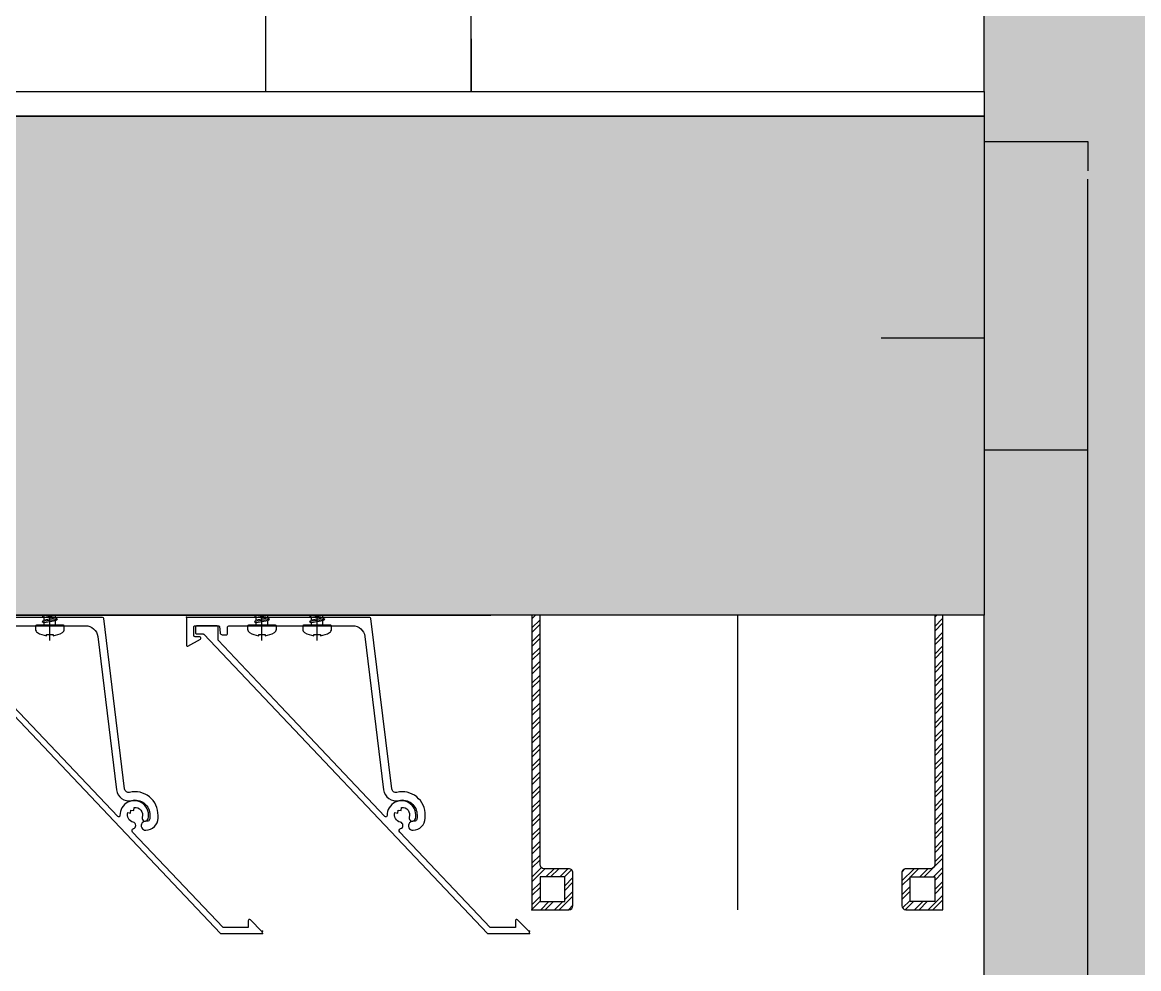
# Model space of a CAD drawing. Header units: millimetres. Extents: x 2519235 to 7246330, y 25937 to 201821.
# Drawn here: x 2744135.2 to 2744406.8, y 136208.9 to 136439.1 of the extents above; entities that cross this region are included whole.
import ezdxf
from ezdxf.xclip import XClip

# ---------------------------------------------------------------- set-up
doc = ezdxf.new("R2010")
doc.units = ezdxf.units.MM
doc.header["$XCLIPFRAME"] = 0
doc.set_wipeout_variables(frame=1)
doc.linetypes.add('CENTER', pattern=[50.800000000000004, 31.75, -6.35, 6.35, -6.35])
for name, color, linetype in [('000 - CONCRETE_COL_CUT_COLOR_1', 7, 'Continuous'), ('000 - CONCRETE_COL_HATCH_', 7, 'Continuous'), ('000 - CONCRETE_COL_WIPEOUT_', 7, 'Continuous'), ('000 - CONCRETE_PRECAST_CUT_COLOR_4', 7, 'Continuous'), ('000 - EXISTING_CANOPY_MAIN_COLOR_1', 7, 'Continuous'), ('010 - ASPG_ACCESSORIES_MAIN_COLOR_251', 7, 'Continuous'), ('010 - ASPG_EXTR_DEF_SUB', 7, 'Continuous'), ('010 - ASPG_FLASHING_HATCH_', 7, 'Continuous'), ('010 - ASPG_FLASHING_MAIN_COLOR_2', 7, 'Continuous'), ('010 - ASPG_FLASHING_MAIN_COLOR_4', 7, 'Continuous'), ('010 - ASPG_FLASHING_WIPEOUT_', 7, 'Continuous'), ('010 - ASPG_FRAMING_WIPEOUT_', 7, 'Continuous'), ('_Wall-PRECAST', 7, 'Continuous')]:
    doc.layers.add(name, color=color, linetype=linetype)
doc.layers.add('SCREW', color=7, linetype='Continuous', lineweight=5)

# ---------------------------------------------------------------- blocks, each defined once
blk = doc.blocks.new('A$C53fc0519')
at = {"layer": '000 - EXISTING_CANOPY_MAIN_COLOR_1', "color": 7}
for p, q in [((27950.24117761571, -13347.13812409595), (27950.24117761571, -13399.99999999998)), ((28000.24117761571, -13399.99999999998), (28000.24117761571, -13347.92441273013)), ((27950.24117761571, -13375.00000015245), (27950.24117761571, -13474.99506471659)), ((28000.24117761571, -13375.00000015245), (28000.24117761571, -13474.99506471659)), ((27892.23627203889, -13399.99999999998), (27964.87187745655, -13399.99999999998)), ((27967.23627203843, -13399.99999999998), (28039.87187745655, -13399.99999999998)), ((28042.23627203843, -13399.99999999998), (28114.87187745702, -13399.99999999998)), ((28117.23627203889, -13399.99999999998), (28150.24117761524, -13399.99999999998)), ((28150.24117761524, -13399.99999999998), (28150.24117761524, -13407.09165209477)), ((28150.24117761524, -14784.8223345663), (28150.24117761524, -13409.11422045503)), ((26750.24117761524, -13474.99506471659), (28150.24117761524, -13474.99506471659))]:
    blk.add_line(p, q, dxfattribs=at)
blk = doc.blocks.new('*U2092')
at = {"layer": '000 - CONCRETE_COL_HATCH_'}
h = blk.add_hatch(dxfattribs=at)
h.set_pattern_fill('AR-CONC', scale=0.04)
h.set_pattern_definition([(49.99999999999999, (-999.9999999918386, -765886.8492090016), (7.28738675984016, -0.6375634215561234), [0.762, -8.382000000000001]), (355, (-999.9999999918386, -765886.8492090016), (-1.409736856998774, 7.642273809561406), [0.6096, -6.7056233668]), (100.4514447, (-999.3927197118633, -765886.9023391417), (5.877649883614131, 7.004710076487804), [0.6476003519999999, -7.123609783999998]), (46.18420000000001, (-999.9999999918386, -765884.8172090016), (10.8431616356852, -1.681693117309086), [1.143, -12.573]), (96.63555760999992, (-999.0964039918495, -765884.9573490017), (9.49616536206012, 9.897044983908861), [0.9714009256, -10.6854243264]), (351.1841511700001, (-999.9999999918386, -765884.8172090016), (9.496165362599081, 9.897044983421306), [0.9143986828, -10.0583892768]), (21, (-998.9839999918354, -765885.3252090017), (6.064575650765299, -4.090607927483505), [0.762, -8.382000000000001]), (326.0000000000001, (-998.9839999918354, -765885.3252090017), (2.472081133905883, 7.367518644892771), [0.6096, -6.7056]), (71.45144499999999, (-998.4786186878796, -765885.6660929976), (8.536656771148646, 3.27691075543621), [0.6476003520000001, -7.123597503999999]), (37.50000000000001, (-999.9999999918386, -765886.8492090016), (0.1235441300236727, 3.382201554926124), [0, -6.62432, 0, -6.807200000000001, 0, -6.731000000000001]), (7.499999999999999, (-999.9999999918386, -765886.8492090016), (2.67278650041223, 4.00722299272478), [0, -3.88112, 0, -6.47192, 0, -2.5654]), (327.5, (-1002.26567999185, -765886.8492090016), (5.423623806674856, -0.2291497597069377), [0, -2.54, 0, -7.9248, 0, -10.5156]), (317.5, (-1003.281679991853, -765886.8492090016), (5.925167255440722, 1.017059641333321), [0, -3.302, 0, -5.26288, 0, -7.4676])])
h.paths.add_polyline_path([(-1.667805984044525e-10, 1.091393642127514e-11), (-149.9989920258522, -0.0001244321465492249), (-149.9990343553527, 39.99975112158609), (-200, 39.99950224906206), (-200, 1864.999253377318), (-150.0009656439906, 1864.999004514408), (-150.0010079741478, 1904.999502256513), (0, 1904.999502256513)])
at = {"layer": '000 - CONCRETE_COL_CUT_COLOR_1', "color": 7, "lineweight": -2}
blk.add_lwpolyline([(-200, 39.99950224906206), (-200, 1864.999253377318), (-150.0009656439906, 1864.999004514408)], dxfattribs=at)
blk = doc.blocks.new('A$C6d15e31b')
at = {"layer": '_Wall-PRECAST', "color": 7}
blk.add_line((9825, -15075.00049775097), (9825, -13250.00074662271), dxfattribs=at)
at = {"layer": '000 - EXISTING_CANOPY_MAIN_COLOR_1', "color": 7}
blk.add_blockref('A$C53fc0519', (-18300, -52.14305922700441), dxfattribs=at)
at = {"layer": '000 - CONCRETE_PRECAST_CUT_COLOR_4', "color": 7}
blk.add_blockref('*U2092', (10025, -15115.00000000003), dxfattribs=at)
blk = doc.blocks.new('*U3458')
at = {"layer": '010 - ASPG_ACCESSORIES_MAIN_COLOR_251', "color": 7, "linetype": 'CENTER'}
for p, q in [((5.684341886080801e-14, -6.200000000000029), (5.684341886080801e-14, 2.200000000000029)), ((-4.199999999999973, -2), (4.200000000000085, -2))]:
    blk.add_line(p, q, dxfattribs=at)
at = {"layer": '010 - ASPG_ACCESSORIES_MAIN_COLOR_251', "color": 7}
for p, q in [((-0.553537628269381, -1.771128018217196), (-1.767499999999847, -1.558125000000442)), ((-0.553537628269381, -2.228871981782805), (-1.767500000000483, -2.441875000000354)), ((-0.4577439635652332, -1.771128018217196), (-0.8837500000000146, -1.558125000000442)), ((-0.4577439635652332, -2.228871981782805), (-0.8837500000000146, -2.441875000000354)), ((-0.2288719817826677, -1.446462371730204), (-0.4418749999998197, -0.2325000000002947)), ((-0.2288719817826677, -1.542256036434869), (-0.4418749999998197, -1.116250000000048)), ((-0.2288719817826677, -2.457743963565131), (-0.4418749999998197, -2.883750000000271)), ((-0.2288719817821107, -2.553537628269438), (-0.4418749999998197, -3.767500000000023)), ((0.2288719817822642, -1.446462371730562), (0.4418749999996946, -0.2324999999999764)), ((0.2288719817822642, -1.542256036434869), (0.4418749999996946, -1.116250000000048)), ((0.4418749999996946, -2.883750000000271), (0.2288719817829008, -2.457743963565131)), ((0.2288719817829008, -2.553537628269438), (0.4418749999999732, -3.767500000000023)), ((0.4577439635647103, -1.771128018217196), (0.8837499999994917, -1.558125000000442)), ((0.4577439635647103, -2.228871981782805), (0.8837500000001283, -2.441874999999877)), ((0.5535376282692559, -1.771128018217196), (1.767500000000001, -1.558125000000124)), ((0.5535376282692559, -2.228871981782805), (1.767500000000001, -2.441874999999877))]:
    blk.add_line(p, q, dxfattribs=at)
for points in [[(-1.767500000000006, -1.558125000000442), (-0.8837500000001342, -1.558125000000442, 0.4142135623730394), (-0.4418749999998197, -1.116250000000048), (-0.4418749999998197, -0.2325000000002947), (0.4418749999996946, -0.2324999999999764), (0.4418749999996946, -1.116250000000048, 0.4142135623731505), (0.8837500000000089, -1.558125000000442), (1.76750000000012, -1.558125000000124), (1.76750000000012, -2.441874999999877), (0.8837500000000089, -2.441874999999877, 0.414213562373095), (0.4418749999996946, -2.883750000000271), (0.4418749999999732, -3.767500000000023), (-0.4418749999998197, -3.767500000000023), (-0.4418749999998197, -2.883750000000271, 0.4142135623730397), (-0.8837500000001342, -2.441875000000354), (-1.767500000000483, -2.441875000000354)], [(0.2288719817829008, -2.457743963565131, -0.414213562373095), (0.4577439635645909, -2.228871981782805), (0.5535376282692559, -2.228871981782805), (0.5535376282692559, -1.771128018217196), (0.4577439635645909, -1.771128018217196, -0.4142135623730951), (0.228871981782105, -1.542256036434869), (0.228871981782105, -1.446462371730562), (-0.2288719817826677, -1.446462371730204), (-0.2288719817826677, -1.542256036434869, -0.4142135623730951), (-0.4577439635649944, -1.771128018217196), (-0.553537628269381, -1.771128018217196), (-0.553537628269381, -2.228871981782805), (-0.4577439635649944, -2.228871981782805, -0.4142135623730951), (-0.2288719817826677, -2.457743963565131), (-0.2288719817822698, -2.553537628269438), (0.2288719817829008, -2.553537628269438)]]:
    blk.add_lwpolyline(points, format="xyb", close=True, dxfattribs=at)
blk.add_circle((5.684341886080801e-14, -2), 3.5, dxfattribs=at)
blk = doc.blocks.new('000_ASPG_TYP_FILES_20260218-010703_FRAME_EXTR_SUB')
at = {"layer": '010 - ASPG_ACCESSORIES_MAIN_COLOR_251'}
h = blk.add_hatch(dxfattribs=at)
h.set_pattern_fill('ANSI32', scale=0.1, angle=180)
h.set_pattern_definition([(225, (0, 0), (0.6735192090801866, -0.6735192090801868), []), (225, (-0.4490130000000001, 5.498823332255506e-17), (0.6735192090801866, -0.6735192090801868), [])])
edge = h.paths.add_edge_path()
edge.add_line((1.999999996740371, 15.99999999965075), (1.999999996740371, 1.999999999941792))
edge.add_line((1.999999996740371, 1.999999999941792), (39.69999999750871, 1.999999999941792))
edge.add_arc((39.69999999730499, 1.700000000040752), 0.2999999999010399, -3.891028654834372e-08, 89.99999996109239, ccw=False)
edge.add_line((39.99999999720603, 1.699999999837019), (39.99999999720603, 0.2999999996973202))
edge.add_arc((39.69999999750872, 0.2999999996973131), 0.2999999996973131, -90.00000000000142, 1.4210854715202004e-12, ccw=False)
edge.add_line((39.69999999750871, 0), (0.2999999996973202, 0))
edge.add_arc((0.2999999996973273, 0.2999999996973273), 0.2999999996973273, 180.0000000000013, 269.99999999999864, ccw=False)
edge.add_line((0, 0.2999999996973202), (0, 17.69999999989523))
edge.add_arc((0.2999999999301508, 17.70000000012806), 0.2999999999301508, 90.00000004446741, 180.0000000444674, ccw=False)
edge.add_line((0.2999999996973202, 18.00000000005821), (22.5570233851904, 18.00000000005821))
edge.add_arc((22.5570233856712, 18.50000000026317), 0.5000000002049632, 269.9999999449049, 380.2095453190142)
edge.add_arc((26.1699999981368, 19.82999999686102), 3.349999998908497, 182.0637942974167, 200.2095453254992, ccw=False)
edge.add_arc((23.58168000320438, 19.73672835517209), 0.7599999998138507, 2.0637943418387863, 182.0637943418388, ccw=False)
edge.add_arc((26.16999999910358, 19.82999999939922), 1.830000000338361, 182.0637943388468, 447.9362056470717)
edge.add_arc((26.263271644013, 22.41831999551505), 0.7600000000549151, 87.93620564125177, 267.9362056412518, ccw=False)
edge.add_arc((26.16999999863267, 19.8300000075356), 3.349999992334041, 69.79045460402187, 87.9362056313708, ccw=False)
edge.add_arc((27.49999999788272, 23.44297661244421), 0.5000000006038865, 249.7904545688332, 359.9999999442181)
edge.add_line((27.9999999984866, 23.44297661195742), (27.9999999984866, 26.67999999993481))
edge.add_line((27.9999999984866, 26.67999999993481), (28.49999999674037, 27.17999999958556))
edge.add_line((28.49999999674037, 27.17999999958556), (27.9999999984866, 27.67999999970198))
edge.add_line((27.9999999984866, 27.67999999970198), (27.9999999984866, 38.61999999982072))
edge.add_line((27.9999999984866, 38.61999999982072), (28.49999999674037, 39.11999999993714))
edge.add_line((28.49999999674037, 39.11999999993714), (27.9999999984866, 39.62000000005355))
edge.add_line((27.9999999984866, 39.62000000005355), (27.9999999984866, 42.85702338756528))
edge.add_arc((27.49999999787862, 42.85702338707262), 0.5000000006079759, 5.645408219420843e-08, 110.2095454304945)
edge.add_arc((26.16999999884449, 46.46999999186602), 3.349999992147246, 272.0637943651193, 290.20954539329375, ccw=False)
edge.add_arc((26.263271644013, 43.88168000403675), 0.7600000000258301, 92.06379435882718, 272.0637943588272, ccw=False)
edge.add_arc((26.16999999910502, 46.47000000012492), 1.830000000339747, 272.0637943528818, 537.9362056611998)
edge.add_arc((23.58168000320438, 46.56327164435061), 0.7599999998138507, 177.9362056581612, 357.9362056581612, ccw=False)
edge.add_arc((26.16999999825318, 46.47000000263876), 3.349999999025627, 159.7904546748206, 177.9362057022633, ccw=False)
edge.add_arc((22.55702338551316, 47.7999999994954), 0.500000000434755, 339.790454661877, 450.0000000369852)
edge.add_line((22.5570233851904, 48.29999999993015), (0.2999999996973202, 48.29999999993015))
edge.add_arc((0.2999999996973095, 48.59999999962746), 0.2999999996973131, 179.9999999999987, 270.00000000000205, ccw=False)
edge.add_line((0, 48.59999999962747), (0, 59.99999999994179))
edge.add_arc((0.2999999996973202, 59.99999999994179), 0.2999999996973202, 90, 180, ccw=False)
edge.add_line((0.2999999996973202, 60.29999999963911), (4.999999997438863, 60.29999999963911))
edge.add_line((4.999999997438863, 60.29999999963911), (4.999999997438863, 64.99999999959255))
edge.add_arc((5.299999997369017, 64.99999999982538), 0.2999999999301544, 90.0000000444681, 180.0000000444674, ccw=False)
edge.add_line((5.299999997136183, 65.29999999975553), (29.99999999883585, 65.29999999975553))
edge.add_line((29.99999999883585, 65.29999999975553), (29.99999999883585, 63.59999999997672))
edge.add_arc((29.69999999890567, 63.59999999974391), 0.2999999999301721, -89.99999995552861, 4.4463320136856055e-08, ccw=False)
edge.add_line((29.69999999913853, 63.29999999981374), (7.299999997485429, 63.29999999981374))
edge.add_arc((7.29999999771826, 62.99999999988358), 0.2999999999301508, 90.00000004446738, 180.0000000444674)
edge.add_line((6.999999997788109, 62.99999999965075), (6.999999997788109, 58.29999999969732))
edge.add_line((6.999999997788109, 58.29999999969732), (2.300000000162981, 58.29999999969732))
edge.add_arc((2.299999998300336, 57.99999999813735), 0.3000000015599653, 89.99999964426098, 179.999999644261)
edge.add_line((1.999999996740371, 58), (1.999999996740371, 50.60000000003492))
edge.add_arc((2.299999998533172, 50.60000000166475), 0.3000000017928013, 180.000000311273, 270.0000003112706)
edge.add_line((2.300000000162981, 50.29999999987194), (29.69999999913853, 50.29999999987194))
edge.add_arc((29.6999999989348, 49.9999999999709), 0.299999999901047, -3.890897914970992e-08, 89.99999996109108, ccw=False)
edge.add_line((29.99999999883585, 49.99999999976717), (29.99999999883585, 26.67999999993481))
edge.add_line((29.99999999883585, 26.67999999993481), (29.99999999883585, 16.29999999981374))
edge.add_arc((29.6999999989057, 16.2999999995809), 0.2999999999301508, -89.99999995553259, 4.446741286301403e-08, ccw=False)
edge.add_line((29.69999999913853, 15.99999999965075), (1.999999996740371, 15.99999999965075))
at = {"layer": '010 - ASPG_ACCESSORIES_MAIN_COLOR_251', "color": 7}
blk.add_lwpolyline([(1.999999996740371, 15.99999999965075), (1.999999996740371, 1.999999999941792), (39.69999999750871, 1.999999999941792, -0.4142135623731089), (39.99999999720603, 1.699999999837019), (39.99999999720603, 0.2999999996973202, -0.4142135623731089), (39.69999999750871, 0), (0.2999999996973202, 0, -0.4142135623730811), (0, 0.2999999996973202), (0, 17.69999999989523, -0.4142135623730951), (0.2999999996973202, 18.00000000005821), (22.5570233851904, 18.00000000005821, 0.5217296884731124), (23.02624112786725, 18.67272727261297, -0.07934163687482358), (22.82217297761235, 19.70935906958766, -1), (24.34118702879641, 19.76409764075652, 2.296345716993233), (26.23590235819574, 21.65881296969019, -1), (26.29064092983026, 23.17782702133991, -0.0793416368716021), (27.32727272447664, 22.9737588702119, 0.5217296884801942), (27.9999999984866, 23.44297661195742), (27.9999999984866, 26.67999999993481), (28.49999999674037, 27.17999999958556), (27.9999999984866, 27.67999999970198), (27.9999999984866, 38.61999999982072), (28.49999999674037, 39.11999999993714), (27.9999999984866, 39.62000000005355), (27.9999999984866, 42.85702338756528, 0.5217296884727316), (27.32727272447664, 43.3262411293108, -0.07934163687522733), (26.29064092983026, 43.122172978241, -1), (26.23590235819574, 44.64118702983251, 2.296345716995783), (24.34118702879641, 46.53590235876618, -1), (22.82217297761235, 46.59064092993503, -0.07934163687201433), (23.02624112786725, 47.62727272690972, 0.5217296884786579), (22.5570233851904, 48.29999999993015), (0.2999999996973202, 48.29999999993015, -0.4142135623731158), (0, 48.59999999962747), (0, 59.99999999994179, -0.414213562373095), (0.2999999996973202, 60.29999999963911), (4.999999997438863, 60.29999999963911), (4.999999997438863, 64.99999999959255, -0.4142135623730879), (5.299999997136183, 65.29999999975553), (29.99999999883585, 65.29999999975553), (29.99999999883585, 63.59999999997672, -0.4142135623730533), (29.69999999913853, 63.29999999981374), (7.299999997485429, 63.29999999981374, 0.4142135623730949), (6.999999997788109, 62.99999999965075), (6.999999997788109, 58.29999999969732), (2.300000000162981, 58.29999999969732, 0.4142135623730948), (1.999999996740371, 58), (1.999999996740371, 50.60000000003492, 0.4142135623730845), (2.300000000162981, 50.29999999987194), (29.69999999913853, 50.29999999987194, -0.4142135623730951), (29.99999999883585, 49.99999999976717), (29.99999999883585, 26.67999999993481), (29.99999999883585, 16.29999999981374, -0.4142135623730951), (29.69999999913853, 15.99999999965075)], format="xyb", close=True, dxfattribs=at)
at = {"color": 7}
for p in [(26.16999999736436, 48.46999999973923), (26.16999999736436, 21.82999999966705)]:
    blk.add_blockref('*U3458', p, dxfattribs=at)
blk = doc.blocks.new('000_ASPG_TYP_FILES_FRAMING_EXTR_BREAKLINE_TYPE_2SUB')
at = {"layer": '010 - ASPG_ACCESSORIES_MAIN_COLOR_251', "transparency": 33554585}
h = blk.add_hatch(dxfattribs=at)
h.set_pattern_fill('ANSI32', scale=0.25)
h.set_pattern_definition([(45, (0, 0), (-1.683798022700467, 1.683798022700467), []), (45, (1.1225325, 0), (-1.683798022700467, 1.683798022700467), [])])
h.paths.add_polyline_path([(131.0000000002328, 91.00000000058208, 0.4142135623730951), (132.0000000003492, 90.00000000046566), (140.0000000002328, 90.00000000046566, 0.4142135623730951), (141.0000000002328, 91.00000000046566), (141.0000000002328, 100.0000000004657), (2.000000000465661, 100.0000000004657), (2.000000000465661, 125.0000000004657), (4.656612873077393e-10, 125.0000000004657), (4.656612873077393e-10, 99.00000000046566, 0.4142135623730951), (1.000000000465661, 98.00000000046566), (63.00000000023283, 98.00000000046566, -0.414213562373093), (64.00000000023283, 97.00000000046566), (64.00000000023277, 3, -0.4142135623730951), (63.00000000023277, 2), (4.655476004700176e-10, 2), (-5.684341886080801e-14, 0), (141.0000000002328, -6.05359673500061e-09), (141.0000000002328, 8.99999999650754, 0.4142135623730951), (140.0000000002328, 9.99999999650754), (132.0000000003492, 9.99999999650754, 0.4142135623730951), (131.0000000002328, 8.999999996391125), (131.0000000002328, 3, -0.4142135623730951), (130.0000000002328, 2), (67.00000000034919, 2, -0.4142135623730951), (66.00000000023277, 3.000000000116415), (66.00000000023283, 97.00000000034925, -0.4142135623730951), (67.00000000034925, 98.00000000046566), (130.0000000002328, 98.00000000046566, -0.414213562373095), (131.0000000002328, 97.00000000046566)])
h.paths.add_polyline_path([(133.0000000002328, 92.00000000372529), (133.0000000002328, 98.00000000046566), (139.0000000004657, 98.00000000046566), (139.0000000004657, 92.00000000372529)], flags=16)
h.paths.add_polyline_path([(133.0000000002328, 7.999999996740371), (139.0000000004656, 7.999999996740371), (139.0000000004656, 2), (133.0000000002328, 2)], flags=16)
at = {"layer": '010 - ASPG_ACCESSORIES_MAIN_COLOR_251'}
h = blk.add_hatch(dxfattribs=at)
h.set_pattern_fill('ANSI37', scale=0.5954980955866349, angle=-90.00000000000001)
h.set_pattern_definition([(314.9999999999999, (1257419.492862034, -519971.6224064051), (1.336931354494228, 1.336931354494224), []), (44.99999999999984, (1257419.492862034, -519971.6224064051), (-1.336931354494223, 1.336931354494228), [])])
edge = h.paths.add_edge_path()
edge.add_ellipse((57.77220869682924, 105.0000000013979), major_axis=(-3.509070088518285e-14, -4.999999999272404), ratio=0.6444816938462435, start_angle=0, end_angle=180)
edge.add_line((57.7722086968293, 110.0000000004666), (62.00000000013239, 110.0000000004666))
edge.add_arc((62.00000000012511, 110.3000000005204), 0.3000000000538421, -89.99999999861039, -1.389609784768862e-09)
edge.add_line((62.30000000017895, 110.3000000005131), (62.30000000017895, 111.0000000004666))
edge.add_line((62.30000000017895, 111.0000000004666), (61.80000000017895, 111.5000000006994))
edge.add_line((61.80000000017895, 111.5000000006994), (62.30000000017895, 112.0000000004666))
edge.add_line((62.3000000001789, 112.0000000004666), (61.8000000001789, 112.5000000006994))
edge.add_line((61.8000000001789, 112.5000000006994), (62.3000000001789, 113.0000000004666))
edge.add_line((62.3000000001789, 113.0000000004666), (61.8000000001789, 113.5000000004666))
edge.add_line((61.8000000001789, 113.5000000004666), (62.3000000001789, 114.0000000004666))
edge.add_line((62.3000000001789, 114.0000000004666), (62.3000000001789, 115.0000000004666))
edge.add_line((62.3000000001789, 115.0000000004666), (63.30000000006248, 115.0000000004666))
edge.add_line((63.30000000006248, 115.0000000004666), (63.80000000006248, 115.5000000004666))
edge.add_line((63.80000000006248, 115.5000000004666), (64.30000000006248, 115.0000000004666))
edge.add_line((64.30000000006248, 115.0000000004666), (64.80000000006248, 115.5000000004666))
edge.add_line((64.80000000006248, 115.5000000004666), (65.30000000006248, 115.0000000004666))
edge.add_line((65.30000000006248, 115.0000000004666), (65.80000000006248, 115.5000000004666))
edge.add_line((65.80000000006248, 115.5000000004666), (66.3000000001789, 115.0000000004666))
edge.add_line((66.3000000001789, 115.0000000004666), (67.00000000013233, 115.0000000004666))
edge.add_arc((67.00000000009595, 115.3000000004331), 0.2999999999665306, -89.99999999305201, 1.528565674358258e-08)
edge.add_line((67.30000000006248, 115.3000000005131), (67.30017822621585, 110.0000000004666))
edge.add_arc((77.20009572428614, 105.0000000011651), 11.09091368921486, 153.2037265686182, 206.7962734313818)
edge.add_line((67.30017822621585, 100.0000000018636), (57.77220869682924, 100.0000000018636))
h = blk.add_hatch(dxfattribs=at)
h.set_pattern_fill('ANSI37', scale=0.5954980955866349, angle=-90.00000000000001)
h.set_pattern_definition([(314.9999999999999, (1257419.192862035, -519973.9224064052), (1.336931354494228, 1.336931354494224), []), (44.99999999999984, (1257419.192862035, -519973.9224064052), (-1.336931354494223, 1.336931354494228), [])])
edge = h.paths.add_edge_path()
edge.add_ellipse((11.52796953045714, 105.0000000013979), major_axis=(-3.510345640540481e-14, -4.999999999272404), ratio=0.6444816938462435, start_angle=180, end_angle=360, ccw=False)
edge.add_line((11.52796953045714, 110.0000000004666), (2.000000001098726, 110.0000000004666))
edge.add_arc((-7.899917496811156, 105.0000000013979), 11.09091368915029, -26.79627343179601, 26.796273430967574, ccw=False)
edge.add_line((2.000000001070532, 100.0000000018636), (11.52796953042895, 100.0000000018636))
h = blk.add_hatch(dxfattribs=at)
h.set_pattern_fill('HONEY', scale=0.238199238234654, angle=-90.00000000000001)
h.set_pattern_definition([(270, (1257419.442484037, -519993.9224064052), (0.6549599250656583, -1.134423872092541), [0.7562825813950264, -1.512565162790053]), (29.99999999999978, (1257419.442484037, -519993.9224064052), (0.6549599293588203, 1.134423869613882), [0.7562825813950257, -1.512565162790051]), (329.9999999999998, (1257419.442484037, -519993.9224064052), (1.309919854424478, -2.478657937293614e-09), [-1.512565162790051, 0.7562825813950254])])
edge = h.paths.add_edge_path()
edge.add_ellipse((11.77759153230824, 105.0000000014043), major_axis=(-3.509070088518285e-14, -4.999999999272404), ratio=0.6444816938462435, start_angle=0, end_angle=360, ccw=False)
h = blk.add_hatch(dxfattribs=at)
h.set_pattern_fill('HONEY', scale=0.238199238234654, angle=-90.00000000000001)
h.set_pattern_definition([(270, (1257419.243240032, -519991.6224064051), (0.6549599250656583, -1.134423872092541), [0.7562825813950264, -1.512565162790053]), (29.99999999999978, (1257419.243240032, -519991.6224064051), (0.6549599293588203, 1.134423869613882), [0.7562825813950257, -1.512565162790051]), (329.9999999999998, (1257419.243240032, -519991.6224064051), (1.309919854424478, -2.478657937293614e-09), [-1.512565162790051, 0.7562825813950254])])
edge = h.paths.add_edge_path()
edge.add_ellipse((57.5225866949782, 105.0000000013979), major_axis=(-3.509070088518285e-14, -4.999999999272404), ratio=0.6444816938462435, start_angle=0, end_angle=360)
at = {"color": 7}
blk.add_point((141.0000000002328, 100.0000000004657), dxfattribs=at)
at = {"layer": '010 - ASPG_ACCESSORIES_MAIN_COLOR_251', "color": 7, "transparency": 33554457}
blk.add_line((4.656044438888784e-10, 50.00000000023283), (141.0000000002329, 50.00000000023283), dxfattribs=at)
at = {"layer": '010 - ASPG_ACCESSORIES_MAIN_COLOR_251', "color": 7}
blk.add_lwpolyline([(-5.684341886080801e-14, 0), (4.656044438888784e-10, 2), (63.00000000023277, 2, 0.4142135623730951), (64.00000000023277, 3), (64.00000000023283, 97.00000000046566, 0.4142135623730951), (63.00000000023283, 98.00000000046566), (1.000000000465661, 98.00000000046566, -0.4142135623730951), (4.656612873077393e-10, 99.00000000046566), (4.656612873077393e-10, 125.0000000004657), (2.000000000465661, 125.0000000004657), (2.000000000465661, 100.0000000004657), (141.0000000002328, 100.0000000004657), (141.0000000002328, 91.00000000046566, -0.4142135623730951), (140.0000000002328, 90.00000000046566), (132.0000000004657, 90.00000000046566, -0.414213562373095), (131.0000000002328, 91.00000000046566), (131.0000000002328, 97.00000000046566, 0.4142135623730951), (130.0000000002328, 98.00000000046566), (67.00000000046566, 98.00000000046566, 0.4142135623730951), (66.00000000023283, 97.00000000046566), (66.00000000023277, 3, 0.4142135623730951), (67.0000000004656, 2), (130.0000000002328, 2, 0.4142135623730951), (131.0000000002328, 3), (131.0000000002328, 8.99999999650754, -0.414213562373095), (132.0000000004656, 9.99999999650754), (140.0000000002328, 9.99999999650754, -0.4142135623730951), (141.0000000002328, 8.99999999650754), (141.0000000002328, 0)], format="xyb", close=True, dxfattribs=at)
at = {"layer": '010 - ASPG_ACCESSORIES_MAIN_COLOR_251', "color": 7, "transparency": 33554457}
for points in [[(54.30017822621591, 100.0000000018636), (67.30017822621585, 100.0000000018636), (67.30017822621585, 115.5000000004666), (54.30017822621585, 115.5000000004666)], [(2.000000001070532, 100.0000000018636), (15.00000000107053, 100.0000000018699), (15.00000000107053, 110.0000000006767), (2.000000001070532, 110.0000000006703)]]:
    blk.add_lwpolyline(points, close=True, dxfattribs=at)
at = {"layer": '010 - ASPG_ACCESSORIES_MAIN_COLOR_251', "color": 7}
for points in [[(57.5225866949782, 100.0000000018636), (67.30017822621585, 100.0000000018636, -0.2381992382621886), (67.30017822621585, 110.0000000004666), (67.30000000006248, 115.3000000005131, -0.4142135624157165), (67.00000000013233, 115.0000000004666), (66.3000000001789, 115.0000000004666), (65.80000000006248, 115.5000000004666), (65.30000000006248, 115.0000000004666), (64.80000000006248, 115.5000000004666), (64.30000000006248, 115.0000000004666), (63.80000000006248, 115.5000000004666), (63.30000000006248, 115.0000000004666), (62.3000000001789, 115.0000000004666), (62.3000000001789, 114.0000000004666), (61.8000000001789, 113.5000000004666), (62.3000000001789, 113.0000000004666), (61.8000000001789, 112.5000000006994), (62.3000000001789, 112.0000000004666), (61.80000000017895, 111.5000000006994), (62.30000000017895, 111.0000000004666), (62.30000000017895, 110.3000000005131, -0.414213562358888), (62.00000000013239, 110.0000000004666), (57.5225866949782, 110.0000000004666)], [(11.77759153219182, 100.0000000018699), (2.000000001070532, 100.0000000018636, 0.2381992382621886), (2.000000001070532, 110.0000000004666), (11.77759153219182, 110.0000000004729)]]:
    blk.add_lwpolyline(points, format="xyb", dxfattribs=at)
for points in [[(139.0000000004657, 98.00000000046566), (139.0000000004657, 92.00000000372529), (133.0000000002328, 92.00000000372529), (133.0000000002328, 98.00000000046566)], [(139.0000000004656, 2), (139.0000000004656, 7.999999996740371), (133.0000000002328, 7.999999996740371), (133.0000000002328, 2)]]:
    blk.add_lwpolyline(points, close=True, dxfattribs=at)
at = {"layer": '010 - ASPG_ACCESSORIES_MAIN_COLOR_251', "color": 7, "extrusion": (0, 0, -1)}
blk.add_ellipse((11.77759153230824, 105.0000000014043), major_axis=(-3.509070088518285e-14, -4.999999999272404), ratio=0.6444816938462435, dxfattribs=at)
at = {"layer": '010 - ASPG_ACCESSORIES_MAIN_COLOR_251', "color": 7}
blk.add_ellipse((57.5225866949782, 105.0000000013979), major_axis=(-3.509070088518285e-14, -4.999999999272404), ratio=0.6444816938462435, dxfattribs=at)
blk = doc.blocks.new('PZG35-9D5SUB')
at = {"layer": '010 - ASPG_ACCESSORIES_MAIN_COLOR_251', "color": 7}
for p, q in [((1.4210854715202e-14, 3.733653355866409), (1.4210854715202e-14, -10.53404386090006)), ((-1.399999999999963, 2.842170943040401e-14), (-1.399999999999963, -1.090192378864657)), ((1.399999999999991, 0), (1.399999999999991, -0.5901923788647139)), ((-1.850000000000009, -1.399999999999977), (1.850000000000037, -0.8999999999999773)), ((-1.850000000000009, -1.399999999999977), (-1.399999999999963, -1.090192378864685)), ((-1.850000000000009, -1.399999999999977), (-1.399999999999963, -1.709807621135297)), ((-1.850000000000009, -2.699999999999989), (1.850000000000037, -2.199999999999989)), ((-1.850000000000009, -2.699999999999989), (-1.399999999999963, -2.390192378864697)), ((-1.850000000000009, -2.699999999999989), (-1.399999999999963, -3.009807621135309)), ((-1.399999999999963, -1.090192378864685), (1.399999999999991, -0.5901923788646855)), ((-1.399999999999963, -1.709807621135297), (1.399999999999991, -1.209807621135297)), ((-1.399999999999963, -1.709807621135269), (-1.399999999999963, -2.390192378864697)), ((-1.399999999999963, -2.390192378864697), (1.399999999999991, -1.890192378864697)), ((-1.399999999999963, -3.009807621135309), (1.399999999999991, -2.509807621135309)), ((1.850000000000037, -0.8999999999999773), (1.399999999999991, -0.5901923788646855)), ((1.850000000000037, -0.8999999999999773), (1.399999999999991, -1.209807621135297)), ((1.399999999999991, -1.209807621135269), (1.399999999999991, -1.890192378864725)), ((1.850000000000037, -2.199999999999989), (1.399999999999991, -1.890192378864697)), ((1.850000000000037, -2.199999999999989), (1.399999999999991, -2.509807621135309)), ((1.399999999999991, -2.50980762113528), (1.399999999999991, -3.190192378864708)), ((-1.850000000000009, -4), (-1.399999999999963, -3.690192378864708)), ((-1.850000000000009, -4), (-0.9911470940920566, -3.883938796498938)), ((-1.850000000000009, -4), (-1.399999999999963, -4.30980762113532)), ((-1.399999999999963, -3.009807621135309), (-1.399999999999963, -3.690192378864708)), ((-1.399999999999963, -3.690192378864708), (-0.8446989986695002, -3.591031485769975)), ((-1.399999999999963, -4.30980762113532), (-1.184865735341859, -4.271390788160659)), ((-1.399999999999963, -4.309807621135349), (-1.399999999999963, -8.099999999999966)), ((0.5619885887190463, -3.339837273736322), (1.399999999999991, -3.190192378864708)), ((0.7141825614195483, -3.653488843051434), (1.850000000000037, -3.5)), ((0.7141825614195483, -3.932275020881832), (1.399999999999991, -3.80980762113532)), ((0.7141825614195483, -4.612659778611231), (1.399999999999991, -4.49019237886472)), ((0.7141825614195483, -4.953488843051389), (1.850000000000037, -4.800000000000011)), ((0.7141825614195483, -5.232275020881843), (1.399999999999991, -5.109807621135332)), ((1.850000000000037, -3.5), (1.399999999999991, -3.190192378864708)), ((1.850000000000037, -3.5), (1.399999999999991, -3.80980762113532)), ((1.399999999999991, -3.809807621135349), (1.399999999999991, -4.490192378864691)), ((1.850000000000037, -4.800000000000011), (1.399999999999991, -4.49019237886472)), ((1.850000000000037, -4.800000000000011), (1.399999999999991, -5.109807621135332)), ((1.399999999999991, -5.109807621135332), (1.399999999999991, -8.099999999999966)), ((1.4210854715202e-14, -9.5), (-1.399999999999963, -8.099999999999966)), ((1.4210854715202e-14, -9.5), (1.399999999999991, -8.099999999999966))]:
    blk.add_line(p, q, dxfattribs=at)
blk.add_lwpolyline([(1.4210854715202e-14, -9.5), (0.7141825614195483, -5.232275020881843), (0.7141825614195483, -3.600899293750615, 0.4176573264866609), (0.4106596181599826, -3.300919979679151, 0.1081021898226624), (-0.8446989986694433, -3.591031485769975), (-1.399999999999991, -4.701675652739141)], format="xyb", dxfattribs=at)
blk = doc.blocks.new('*U3457')
at = {"layer": '010 - ASPG_ACCESSORIES_MAIN_COLOR_251', "color": 7}
blk.add_lwpolyline([(3.026373332565058, 1.780836269555209, 0.09905967801670053), (0.7999999999999687, 2.546427498927414), (0.7999999999999687, 2.274284095813357), (-0.800000000000054, 2.274284095813357), (-0.800000000000054, 2.546427498927414, 0.09905967801670058), (-3.026373332565143, 1.780836269555209, 0.2665876613401604), (-3.500000000000043, 0.9556546004010897), (-3.500000000000043, 0.1999999999999886, 0.4142135623730938), (-3.300000000000054, 0), (3.299999999999997, 0, 0.4142135623731049), (3.499999999999986, 0.1999999999999886), (3.499999999999957, 0.9556546004010897, 0.2665876613401604)], format="xyb", close=True, dxfattribs=at)
at = {"layer": 'SCREW', "color": 7}
blk.add_blockref('PZG35-9D5SUB', (-1.4210854715202e-14, 0), dxfattribs=at)
blk = doc.blocks.new('*U3456')
at = {"color": 7}
blk.add_point((0, 0), dxfattribs=at)
at = {"layer": '010 - ASPG_ACCESSORIES_MAIN_COLOR_251', "color": 7}
for points in [[(-39.69999999902211, -0.5999999995172398, 0.4142135623731156), (-39.99999999883585, -0.8999999995638059), (-39.99999999883585, -7.366962144914214, 0.5773502691897371), (-39.65044321701862, -7.568778847059366), (-36.64260295056738, -5.832201459393036, 0.7673269879794871), (-36.78520590183325, -5.299999999645297), (-37.89999999874271, -5.299999999645297, -0.4142135623735732), (-38.19999999902211, -4.999999999656938), (-38.19999999902211, -2.799999999587089, -0.4142135623730951), (-37.99999999883585, -2.59999999951724), (-32.18326623388566, -2.59999999951724, -0.3888787318530097), (-31.98402729420923, -2.782568851142787), (-31.8474567013327, -4.343577870872468, 0.3888787318530089), (-31.34935935237445, -4.799999999528882), (-30.29999999911524, -4.799999999528882, 0.4142135623732408), (-29.99999999883585, -4.499999999540523), (-29.99999999883585, -2.899999999505599, -0.4142135623731785), (-29.69999999902211, -2.59999999951724), (0.4107479506637901, -2.59999999951724, -0.3789692262628873), (3.38851808081381, -5.235465979035143), (7.952927200356498, -42.5207682372482, 0.4465929586642906), (11.6177961837966, -45.07649022702281, -0.4898018444424612), (16.07846395508386, -48.68238816667036), (16.06490363762714, -49.36225294566866, -0.1824796859550777), (15.80227640201338, -50.01801436272836, -0.2679491924113072), (15.32539491611533, -50.16829426406803, 1.122114645179816), (15.09990952932276, -52.3421093734276, 0.4050039718497206), (18.0645059288945, -49.40213623346681), (18.07806624681689, -48.72227145435209, 0.4898054953707174), (11.15966573380865, -43.12966807454978, -0.4465970485362636), (9.938031048281118, -42.27776159492242), (4.866356541635469, -0.8481197821154633, 0.3641755342157969), (4.570876519894227, -0.5999999995172398)], [(11.37409105408005, -48.15170148877115), (11.47245816211216, -47.43577758665815), (12.17779493960552, -47.55667202338264), (12.29266474000178, -46.78670596401826, -0.5355375090189683), (14.1918134491425, -49.16870282323253, 0.9915718169393263), (15.66379558271728, -49.57599316951273, 1.157025413028558), (8.792231505503878, -48.77291728999153, -0.6885576205791355), (8.274611146422103, -48.98797988444021), (-17.14292736421339, -22.16859813180672), (-32.34153279638849, -6.131750148785431), (-32.34153279638849, -2.899999981694054, 0.4143115081626392), (-32.64163311407901, -2.59999999951724), (-37.54163311352022, -2.59999999951724, 0.4141156188887998), (-37.84153278893791, -2.899999981635847), (-37.84153278893791, -4.299999988411218, 0.4142135623731781), (-37.54153279098682, -4.599999986478724), (-35.98884801496752, -4.599999986478724, -0.205894629290155), (-35.77110154624097, -4.693635078269653), (33.22969053988345, -77.49999999954052), (43.14495566324331, -77.49999999954052, 0.6681786376628355), (43.35708769806661, -76.98786796536915), (40.5215537941549, -74.1523340573247, 0.6681786381757795), (40.00942175951786, -74.36446609156592), (40.00942175951786, -75.99999999802712), (33.87471885257401, -75.99999999802712), (11.86384030175395, -52.7751643466243, -0.5583539238224016), (12.08261241135187, -51.95244935475676, 0.7662751832817146), (12.03674733010121, -50.39291741001107, -0.4385828234445206), (10.70630855322815, -48.05207626283555)]]:
    blk.add_lwpolyline(points, format="xyb", close=True, dxfattribs=at)
at = {"layer": '010 - ASPG_EXTR_DEF_SUB', "color": 7}
for p in [(-39.99999999883585, -0.4999999995172402), (43.44495566345738, -76.89999999944341), (43.44495566345738, -77.49999999954052)]:
    blk.add_point(p, dxfattribs=at)
at = {"layer": 'SCREW', "color": 7, "rotation": 180}
for p in [(-21.64901723782532, -2.499999999924694), (-8.237076249206439, -2.499999999924694)]:
    blk.add_blockref('*U3457', p, dxfattribs=at)
blk = doc.blocks.new('*U3435')
at = {"color": 7}
blk.add_wipeout([(1304.0000000029859, 4.000000001341959), (60.00000000297587, 3.9999999999995453), (60.00000000297587, 69.2999999999995), (1304.0000000029859, 69.30000000134191)], dxfattribs=at).dxf.layer = '010 - ASPG_FRAMING_WIPEOUT_'
at = {"layer": '010 - ASPG_ACCESSORIES_MAIN_COLOR_251', "color": 7}
for points in [[(1304.000000002986, 4.00000000134246), (60.00000000297587, 4), (60.00000000297587, 69.3), (1304.000000002986, 69.30000000134247)], [(1274.00000000415, 69.30000000134247), (90.00000000181171, 69.3), (90.00000000181171, 6), (1274.00000000415, 6.00000000134246)], [(60.00000000297587, 2.000000000715772), (60.00000000297587, 4), (1304.000000002986, 4.00000000134246), (1304.000000002986, 2.000000002058233)]]:
    blk.add_lwpolyline(points, close=True, dxfattribs=at)
at = {"color": 7, "xscale": -1, "rotation": 180}
for p in [(1205.000000001812, 69.3), (1270.000000001812, 69.3)]:
    blk.add_blockref('*U3456', p, dxfattribs=at)
at = {"color": 7, "rotation": 89.99999999999999}
blk.add_blockref('000_ASPG_TYP_FILES_FRAMING_EXTR_BREAKLINE_TYPE_2SUB', (1414.00000000001, 1.592514564663361e-09), dxfattribs=at)
at = {"color": 7, "xscale": -1}
blk.add_blockref('000_ASPG_TYP_FILES_20260218-010703_FRAME_EXTR_SUB', (1304.000000002986, 4.00000000134246), dxfattribs=at)
blk = doc.blocks.new('W-1-PP17-ENT1_REV02_20260416-153151_PP17_ENT1_ASPG_MAIN_LOPLSUB')
at = {"color": 7, "xscale": -1, "rotation": 180}
blk.add_blockref('*U3435', (8401, -13498), dxfattribs=at)
blk = doc.blocks.new('*U3394')
at = {"color": 7}
blk.add_wipeout([(0, -52.00000000010186), (2923.999999980497, -52.000000000297405), (2923.9999999804386, -58.00000000017826), (0, -57.99999999998272)], dxfattribs=at).dxf.layer = '010 - ASPG_FLASHING_WIPEOUT_'
at = {"layer": '010 - ASPG_FLASHING_HATCH_'}
h = blk.add_hatch(dxfattribs=at)
h.set_pattern_fill('DOTS', scale=0.5)
h.set_pattern_definition([(0, (0, 0), (19.84375, 39.6875), [0, -39.6875])])
h.paths.add_polyline_path([(0, -52), (2923.999999980675, -52.00000000019573), (2923.999999980616, -58.0000000001957), (0, -58)])
at = {"layer": '010 - ASPG_FLASHING_MAIN_COLOR_2', "color": 7}
blk.add_lwpolyline([(0, -52), (2923.999999980675, -52.00000000019573), (2923.999999980616, -58.0000000001957), (0, -58)], close=True, dxfattribs=at)
at = {"color": 7}
blk.add_wipeout([(0, 69.29999999994834), (2923.999999980263, 69.2999999997528), (2923.999999980497, -52.00000000019281), (0, -51.99999999999727)], dxfattribs=at).dxf.layer = '010 - ASPG_FLASHING_WIPEOUT_'
at = {"layer": '010 - ASPG_FLASHING_HATCH_'}
h = blk.add_hatch(dxfattribs=at)
h.set_pattern_fill('DOTS', scale=0.1)
h.set_pattern_definition([(0, (0, 0), (3.96875, 7.9375), [0, -7.9375])])
h.paths.add_polyline_path([(-2.8421709430404e-14, 69.29999999999998), (2923.999999980442, 69.29999999980426), (2923.999999980675, -52.00000000019574), (3.155443620884047e-30, -52.00000000000001)])
at = {"layer": '010 - ASPG_FLASHING_MAIN_COLOR_4', "color": 7}
blk.add_lwpolyline([(-2.8421709430404e-14, 69.29999999999998), (2923.999999980442, 69.29999999980426), (2923.999999980675, -52.00000000019574), (3.155443620884047e-30, -52.00000000000001)], close=True, dxfattribs=at)
at = {"layer": 'Defpoints', "color": 7}
for p in [(3.552713678800501e-15, 2), (3.185319639056294e-15, 2)]:
    blk.add_line(p, (25, 2), dxfattribs=at)
blk = doc.blocks.new('W-1-PP17-ENT1_REV04_20260821-163228มนตร์เพลงราคาบาว')
at = {"color": 7, "rotation": 180}
blk.add_blockref('*U3394', (9825, -13497.99999999907), dxfattribs=at)

msp = doc.modelspace()

# ---------------------------------------------------------------- block references
at = {"layer": '010 - ASPG_ACCESSORIES_MAIN_COLOR_251', "color": 7}
ref = msp.add_blockref('W-1-PP17-ENT1_REV02_20260416-153151_PP17_ENT1_ASPG_MAIN_LOPLSUB', (2734544.160699638, 149862.19399822), dxfattribs=at)
XClip(ref).set_block_clipping_path([(-8153.181931419298, -13647.842866397055), (10088.658233176917, -13200)])

# ---------------------------------------------------------------- next in the draw order: block references
at = {"color": 7}
msp.add_blockref('A$C6d15e31b', (2734544.160699638, 149862.19399822), dxfattribs=at)

# ---------------------------------------------------------------- next in the draw order: block references
msp.add_blockref('W-1-PP17-ENT1_REV04_20260821-163228มนตร์เพลงราคาบาว', (2734544.160699638, 149862.19399822), dxfattribs=at)

doc.saveas('drawing.dxf')
